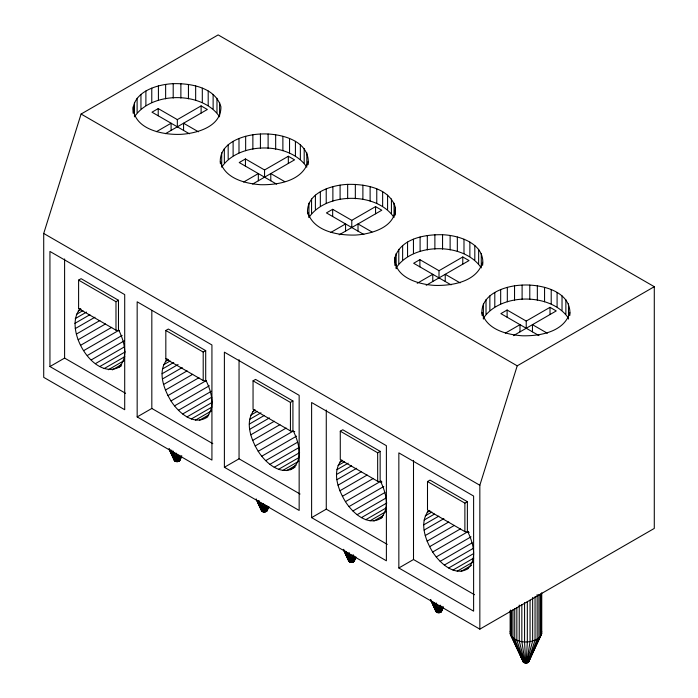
<?xml version="1.0" encoding="UTF-8"?>
<svg xmlns="http://www.w3.org/2000/svg" width="698" height="698" viewBox="0 0 698 698"><rect width="100%" height="100%" fill="white"/><g stroke="black" fill="none" stroke-linecap="round" stroke-linejoin="round"><path stroke-width="1.05" d="M133.152 106.785C133.554 129.427 162.782 135.107 180.878 134.339C196.932 133.44 221.31 126.582 220.926 106.785C215.176 87.363 190.772 83.219 173.2 83.664C156.492 84.379 131.032 92.345 133.152 113.268M349 560.128L348.834 561.209L349.916 562.099L353.075 562.099L354.148 561.209L355.963 557.379M482.606 265.38C485.503 243.916 459.65 235.357 442.558 234.737C424.986 234.292 400.582 238.437 394.832 257.859C394.457 277.656 418.826 284.514 434.88 285.412C452.452 285.866 476.847 281.713 482.606 262.291M307.609 213.989C305.488 193.067 330.939 185.101 347.656 184.377C365.22 183.932 389.624 188.085 395.382 207.498C395.757 227.295 371.388 234.162 355.334 235.06C337.762 235.505 313.358 231.352 307.609 211.939M168.96 448.997L174.387 460.488L175.879 461.518L177.283 461.666L177.685 454.232M256.183 499.358L261.61 510.849L263.102 511.878L264.507 512.027L264.908 504.593M351.731 562.379L352.132 554.945M430.631 600.079L436.058 611.57L437.55 612.6L438.955 612.739L439.356 605.306M510.142 610.671L510.142 633.54L510.622 635.11L523.282 661.931L526.187 663.1L527.322 641.863L527.322 601.571M121.443 365.813C94.937 383.691 62.506 329.238 80.069 308.926M207.978 416.566C194.297 426.897 178.226 412.413 170.993 400.931C163.803 389.109 157.024 371.214 167.293 359.287M295.21 466.927C281.521 477.258 265.449 462.774 258.216 451.292C251.027 439.47 244.248 421.575 254.526 409.647M382.434 517.288C368.745 527.609 352.682 513.135 345.44 501.653C338.251 489.83 331.48 471.935 341.75 459.999M468.471 568.338C454.869 577.351 439.775 563.016 432.664 552.013C425.483 540.191 418.704 522.296 428.973 510.36M177.283 461.666L177.754 461.614L178.775 455.175M264.507 512.027L264.978 511.974L265.999 505.535M352.202 562.335L353.389 554.823M438.955 612.739L439.426 612.696L440.621 605.183M526.187 663.1L526.658 663.048L530.044 641.584L530.044 600.21M177.754 461.614L179.787 455.262M264.978 511.974L267.011 505.614M352.656 562.239L354.235 555.974M439.426 612.696L441.468 606.335M526.658 663.048L532.644 641.034L532.644 597.488M261.61 510.849L261.776 509.767M265.432 511.878L266.758 511.111L268.311 507.359M527.103 662.96L528.604 661.931L534.781 647.639M308.158 164.658C310.645 140.15 279.427 132.882 260.424 134.025C243.715 134.74 218.256 142.706 220.376 163.629M174.387 460.488L174.387 459.668M178.208 461.518L179.7 460.488L180.922 456.693M308.158 161.578C302.4 180.991 277.996 185.144 260.424 184.7C245.094 183.583 224.878 178.479 220.376 161.578M569.83 315.417C572.046 291.083 540.994 283.999 522.104 285.098C505.134 285.752 479.395 294.12 482.056 315.417M439.88 612.6L441.215 611.832L442.768 608.071M569.83 312.652C564.08 332.074 539.676 336.218 522.104 335.773C506.774 334.656 486.55 329.552 482.056 312.652M510.142 631.943L510.622 630.373M541.744 592.742L541.744 633.54L528.604 661.931M43.712 233.464L81.09 114.036L218.16 34.9L654.288 286.695L654.288 528.421L479.84 629.142L43.712 377.348L43.712 233.464L479.84 485.258L479.84 629.142M479.84 485.258L517.218 365.831L654.288 286.695M178.618 461.378L180.328 456.248M265.842 511.739L267.552 506.608M353.075 562.099L354.776 556.969M440.298 612.46L442.009 607.33M527.522 662.821L535.043 640.24L535.043 596.685M178.985 461.204L180.922 456.326M266.217 511.564L268.145 506.687M353.441 561.925L355.369 557.039M440.665 612.286L442.977 606.422M527.889 662.638L537.155 639.211L537.155 594.574M266.924 510.029L268.154 507.053M528.604 661.102L529.826 658.127M179.299 460.994L181.445 456.108M266.523 511.355L268.669 506.46M353.746 561.707L355.465 557.798M440.97 612.067L443.117 607.181M528.194 662.428L538.935 637.989L541.264 635.11L541.264 593.736M179.787 459.938L181.087 456.998M354.235 560.66L355.544 557.719M536.518 643.713L537.39 641.75M179.534 460.75L181.82 455.829M266.758 511.111L268.809 506.696M353.991 561.471L356.032 557.056M441.215 611.832L443.265 607.417M528.438 662.193L541.744 633.54M179.7 460.488L181.506 456.658M266.924 510.849L268.73 507.018M441.38 611.57L443.186 607.74M219.6 116.802C202.455 91.22 151.623 91.22 134.487 116.802L134.487 102.414M306.823 167.162C289.679 141.572 238.856 141.572 221.711 167.162L221.711 152.775M394.047 217.523C376.903 191.933 326.079 191.933 308.935 217.523L308.935 203.135M396.167 267.884C413.303 242.293 464.135 242.293 481.271 267.884M483.391 318.244C500.527 292.654 551.359 292.654 568.495 318.244M118.878 367.296C128.964 357.158 124.104 340.746 118.477 329.535L118.477 300.262L81.09 278.676L78.604 280.116L78.604 308.603L115.981 330.18L119.21 330.747M206.102 417.657C216.188 407.519 211.328 391.107 205.701 379.895L205.701 350.623L168.323 329.037L165.827 330.477L165.827 358.955L203.205 380.541L206.434 381.099M380.55 518.378C390.644 508.24 385.776 491.828 380.148 480.608L380.148 451.336L342.77 429.759L340.275 431.19L340.275 459.677L377.662 481.262L381.954 482.004M467.773 568.73C477.868 558.592 473 542.189 467.381 530.969L467.381 501.696L429.994 480.111L427.499 481.55L427.499 510.037L464.885 531.614L469.178 532.365M165.443 133.684L207.341 109.49L201.111 105.895L177.336 119.62L158.219 108.591L151.989 112.186L189.411 133.789M156.465 131.669L171.097 123.223L171.097 130.413M252.667 184.045L294.565 159.851L288.335 156.256L264.559 169.98L245.443 158.943L239.213 162.547L276.635 184.15M243.689 182.03L258.33 173.584L258.33 180.773M78.202 310.924L81.02 309.301M76.37 314.414L82.949 310.61M75.244 318.611L86.526 312.093M74.861 323.392L89.911 314.702M78.604 280.116L115.981 301.702L118.477 300.262M75.244 328.601L94.989 317.206M76.37 334.098L99.875 320.522M78.202 339.708L105.477 323.959M80.698 345.248L111.724 327.336M49.942 366.555L124.706 409.717L124.706 294.608L49.942 251.446L49.942 366.555L64.6 358.091L125.588 393.306M83.769 350.571L118.564 330.486M339.149 234.833L381.789 210.211L375.559 206.617L351.783 220.341L332.667 209.304L326.437 212.907L363.859 234.511M87.32 355.5L122.124 335.415M91.264 359.898L124.174 340.894M95.46 363.614L124.61 346.784M330.922 232.39L345.554 223.936L345.554 231.134M99.788 366.555L125.178 351.897M104.115 368.614L124.802 356.669M108.312 369.739L124.296 360.508M112.247 369.896L121.653 364.461M165.426 361.285L168.244 359.662M163.594 364.775L170.172 360.971M162.468 368.972L173.75 362.454M162.084 373.744L178.077 364.522M165.827 330.477L203.205 352.054L205.701 350.623M162.468 378.962L182.213 367.558M163.594 384.458L187.099 370.882M165.426 390.06L192.7 374.32M167.921 395.609L198.956 377.697M137.166 416.915L211.93 460.078L211.93 344.969L137.166 301.806L137.166 416.915L151.824 408.452L212.811 443.658M170.993 400.931L205.788 380.846M426.208 285.29L469.021 260.572L462.783 256.969L439.007 270.702L419.891 259.665L413.661 263.259L451.083 284.871M174.552 405.861L209.348 385.776M178.487 410.258L211.398 391.255M182.684 413.975L211.834 397.145M417.23 283.275L432.777 274.297L432.777 281.495M187.012 416.915L212.401 402.257M294.731 431.652L290.438 430.902L253.051 409.316L253.051 380.838L255.547 379.398L292.924 400.975L292.924 430.256C298.988 441.851 304.363 461.901 290.255 469.789M191.339 418.975L212.026 407.03M195.536 420.1L211.52 410.869M199.471 420.248L208.877 414.821M252.65 411.646L255.477 410.014M250.818 415.136L257.396 411.331M249.692 419.332L260.973 412.815M249.317 424.105L264.359 415.423M253.051 380.838L290.438 402.414L292.924 400.975M249.692 429.322L269.445 417.919M250.818 434.819L274.331 421.243M252.65 440.421L279.924 424.681M255.145 445.97L286.18 428.057M224.39 467.276L299.154 510.439L299.154 395.33L224.39 352.167L224.39 467.276L239.048 458.813L300.035 494.018M258.216 451.292L293.012 431.198M513.431 335.651L556.245 310.933L550.015 307.329L526.231 321.063L507.114 310.025L500.885 313.62L538.969 335.607M261.776 456.222L296.571 436.137M265.711 460.619L297.688 442.157M269.908 464.336L299.058 447.505M505.369 333.103L520.001 324.657L520.001 331.855M274.235 467.276L299.625 452.609M278.563 469.335L299.25 457.391M282.76 470.461L298.744 461.23M286.695 470.609L296.1 465.182M339.882 462.006L342.701 460.375M338.041 465.487L344.629 461.692M336.916 469.684L348.206 463.175M336.541 474.465L351.583 465.775M340.275 431.19L377.662 452.775L380.148 451.336M336.916 479.683L356.669 468.279M338.041 485.18L361.555 471.604M339.882 490.781L367.148 475.033M342.369 496.33L373.404 478.409M311.613 517.628L386.387 560.799L386.387 445.69L311.613 402.519L311.613 517.628L326.271 509.165L387.259 544.379M345.44 501.653L381.178 481.018M349 506.582L383.795 486.489M352.935 510.971L384.912 492.518M357.132 514.696L386.291 497.866M361.459 517.628L386.849 502.97M365.787 519.696L386.474 507.751M369.984 520.821L385.968 511.59M373.919 520.97L383.324 515.543M427.106 512.367L429.924 510.735M425.265 515.848L431.853 512.053M424.14 520.045L434.488 514.077M423.765 524.826L438.815 516.136M427.499 481.55L464.885 503.136L467.381 501.696M424.14 530.044L443.893 518.64M425.265 535.532L448.779 521.964M427.106 541.142L454.372 525.393M429.593 546.691L460.628 528.77M398.846 567.989L473.61 611.16L473.61 496.051L398.846 452.88L398.846 567.989L413.504 559.526L474.492 594.74M432.664 552.013L468.402 531.379M436.224 556.943L471.019 536.849M440.159 561.332L472.136 542.87M444.356 565.057L473.514 548.227M448.683 567.989L473.139 553.872M453.011 570.048L473.706 558.103M457.207 571.173L473.2 561.942M461.151 571.33L471.49 565.354M78.604 308.603L80.75 308.97M165.827 358.955L167.974 359.33M198.424 131.8L183.565 123.223L183.565 130.413M284.723 181.628L270.789 173.584L270.789 180.773M371.947 231.98L358.013 223.936L358.013 231.134M460.104 282.882L445.237 274.297L445.237 281.495M547.328 333.243L532.461 324.657L532.461 331.855M81.09 114.036L517.218 365.831M510.622 610.069L510.622 635.11C516.738 643.783 530.768 643.661 538.935 637.989L538.935 594.434M343.407 549.719L348.834 561.209M510.142 633.54L523.448 662.193M430.57 599.661L436.224 611.832M343.346 549.3L349 561.471M256.122 498.939L261.776 511.111M169.064 448.945L174.544 460.75M514.496 641.75L515.368 643.713M517.105 647.639L523.282 661.931M431.19 600.228L436.058 611.57M344.829 551.83L348.747 560.66M257.606 501.469L261.523 510.299M169.509 449.146L174.299 459.938M523.692 662.428L512.951 637.989L512.951 609.686M431.312 600.341L436.459 612.067M344.088 549.98L349.236 561.707M257.292 500.597L262.012 511.355M169.631 449.259L174.788 460.994M522.06 658.127L523.282 661.102M434.016 605.785L436.058 610.75M347.604 557.414L348.834 560.389M260.38 507.053L261.2 509.034M523.997 662.638L514.731 639.211L514.731 608.726M432.524 601.545L436.774 612.286M345.301 551.184L349.55 561.925M258.068 500.824L262.317 511.564M170.844 450.463L175.093 461.204M524.364 662.821L516.843 640.24L516.843 607.574M433.72 602.2L437.14 612.46M346.496 551.839L349.916 562.099M258.932 500.449L262.684 511.739M171.699 450.097L175.46 461.378M541.264 630.373L541.744 631.943M524.783 662.96L519.242 641.034L519.242 605.105M435.177 603.203L437.55 612.6M347.953 552.842L350.326 562.239M260.729 502.49L263.102 511.878M173.244 451.083L175.879 461.518M525.228 663.048L521.842 641.584L521.842 604.564M436.477 603.028L438.004 612.696M349.253 552.676L350.78 562.335M262.195 503.389L263.556 511.974M174.971 453.028L176.332 461.614M525.707 663.1L524.564 641.863L524.564 602.662M438.074 605.306L438.475 612.739M350.85 554.945L351.251 562.379M263.574 503.528L264.027 512.027M176.341 453.168L176.803 461.666M568.495 303.857L568.495 319.073M565.869 299.686L565.869 314.074M562.03 295.847L562.03 310.235M557.091 292.453L557.091 306.841M551.211 289.6L551.211 303.988M550.015 307.329L550.015 314.528M544.562 287.384L544.562 301.772M540.313 594.146L540.313 636.611M537.347 285.866L537.347 300.253M529.782 285.098L529.782 299.486M526.231 321.063L526.231 328.252M522.104 285.098L522.104 299.486M514.539 285.866L514.539 300.253M511.573 610.48L511.573 636.611M507.324 287.384L507.324 301.772M507.114 310.025L507.114 317.215M500.675 289.6L500.675 303.988M494.795 292.453L494.795 306.841M489.856 295.847L489.856 310.235M486.017 299.686L486.017 314.074M483.391 303.857L483.391 319.073M481.271 253.496L481.271 266.854M478.645 249.326L478.645 263.713M474.806 245.487L474.806 259.874M469.867 242.093L469.867 256.48M464.885 503.136L464.885 531.614M463.987 239.239L463.987 253.627M462.783 256.969L462.783 264.167M457.338 237.023L457.338 251.411M450.123 235.505L450.123 249.901M442.558 234.737L442.558 249.125M439.007 270.702L439.007 277.9M434.88 234.737L434.88 249.125M427.316 235.505L427.316 249.901M420.1 237.023L420.1 251.411M419.891 259.665L419.891 266.863M413.452 239.239L413.452 253.627M413.504 460.392L413.504 559.526M407.562 242.093L407.562 256.48M402.633 245.487L402.633 259.874M398.794 249.326L398.794 263.713M396.167 253.496L396.167 268.713M395.382 207.498L395.382 215.019M394.832 257.859L394.832 265.38M394.047 203.135L394.047 216.493M391.421 198.965L391.421 213.361M387.582 195.126L387.582 209.513M382.644 191.732L382.644 206.119M377.662 452.775L377.662 481.262M376.763 188.879L376.763 203.275M375.559 206.617L375.559 213.806M370.115 186.663L370.115 201.059M362.89 185.153L362.89 199.541M355.334 184.377L355.334 198.764M351.783 220.341L351.783 227.539M347.656 184.377L347.656 198.764M340.092 185.153L340.092 199.541M332.876 186.663L332.876 201.059M332.667 209.304L332.667 216.502M326.271 410.031L326.271 509.165M326.219 188.879L326.219 203.275M320.338 191.732L320.338 206.119M315.4 195.126L315.4 209.513M311.561 198.965L311.561 213.361M306.823 152.775L306.823 166.133M304.197 148.613L304.197 163M300.358 144.774L300.358 159.161M295.42 141.371L295.42 155.759M290.438 402.414L290.438 430.902M289.539 138.527L289.539 152.914M288.335 156.256L288.335 163.445M282.882 136.311L282.882 150.698M275.666 134.793L275.666 149.18M268.111 134.025L268.111 148.412M264.559 169.98L264.559 177.179M260.424 134.025L260.424 148.412M252.868 134.793L252.868 149.18M245.652 136.311L245.652 150.698M245.443 158.943L245.443 166.141M239.048 359.671L239.048 458.813M238.995 138.527L238.995 152.914M233.115 141.371L233.115 155.759M228.176 144.774L228.176 159.161M224.337 148.613L224.337 163M219.6 102.414L219.6 115.781M216.973 98.252L216.973 112.64M213.126 94.413L213.126 108.801M208.196 91.01L208.196 105.407M203.205 352.054L203.205 380.541M202.307 88.166L202.307 102.554M201.111 105.895L201.111 113.093M195.658 85.95L195.658 100.338M188.443 84.432L188.443 98.819M180.878 83.664L180.878 98.052M177.336 119.62L177.336 126.818M173.2 83.664L173.2 98.052M165.635 84.432L165.635 98.819M158.42 85.95L158.42 100.338M158.219 108.591L158.219 115.781M151.771 88.166L151.771 102.554M151.824 310.401L151.824 408.452M145.891 91.01L145.891 105.407M140.952 94.413L140.952 108.801M137.113 98.252L137.113 112.64M115.981 301.702L115.981 330.18M64.6 258.949L64.6 358.091"/></g></svg>
